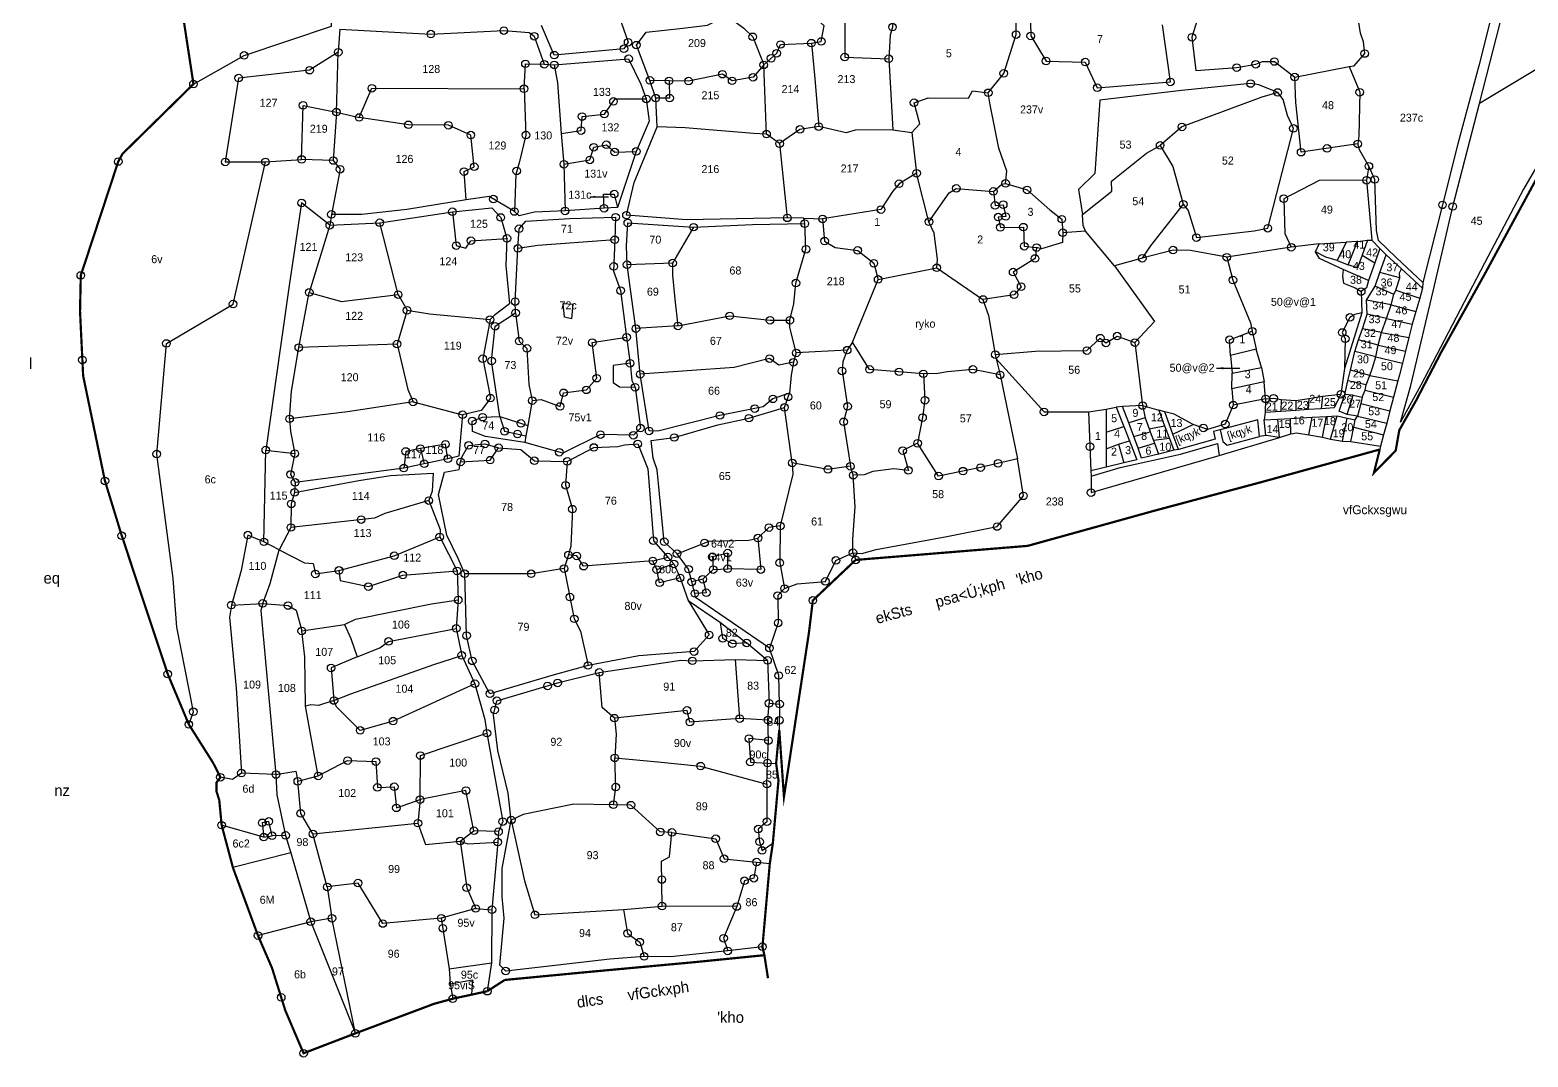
# Model space of a CAD drawing. Header units: feet. Extents: x 59 to 277694, y 0 to 2067228.
# Drawn here: x 59.4 to 396.4, y 7.6 to 238.6 of the extents above; entities that cross this region are included whole.
import ezdxf
from ezdxf.enums import TextEntityAlignment as Align

# ---------------------------------------------------------------- set-up
doc = ezdxf.new("R2010")
doc.units = ezdxf.units.FT
doc.header["$LTSCALE"] = 0.3
doc.header["$MEASUREMENT"] = 0
doc.linetypes.add('DASHDOT', pattern=[1, 0.5, -0.25, 0, -0.25])
doc.linetypes.add('DIVIDE', pattern=[1.25, 0.5, -0.25, 0, -0.25, 0, -0.25])
for name, color, linetype in [('OFF', 1, 'Continuous'), ('POLY_PARCEL', 6, 'Continuous'), ('POLY_ROAD', 30, 'Continuous'), ('POLY_WATER', 4, 'Continuous'), ('SYM_ARROW', 1, 'Continuous'), ('SYM_STONE', 1, 'Continuous'), ('TEXT_MAPIN', 7, 'Continuous'), ('TEXT_MAPOUT', 7, 'Continuous'), ('TEXT_PARCEL', 7, 'Continuous'), ('V_BOUND_LINE', 7, 'Continuous'), ('V_BOUND_STREAM_LINE', 7, 'DASHDOT'), ('V_DIVIDE_LINE', 7, 'DIVIDE')]:
    doc.layers.add(name, color=color, linetype=linetype)
doc.styles.get("Standard").update_dxf_attribs({"font": 'simplex.shx'})
doc.styles.add('TEXT_MAP', font='')
doc.styles.get('TEXT_MAP').set_extended_font_data('Kruti Dev 050')
doc.dimstyles.get("Standard").update_dxf_attribs({"dimtxt": 0.18, "dimasz": 0.18, "dimexe": 0.18, "dimexo": 0.0625, "dimgap": 0.09, "dimtad": 0, "dimtih": 1, "dimtoh": 1, "dimdec": 4, "dimzin": 0, "dimdsep": 46, "dimtxsty": 'Standard', "dimcen": 0.09, "dimadec": 0, "dimazin": 0, "dimtfac": 1, "dimtdec": 4, "dimtofl": 0, "dimtmove": 0, "dimatfit": 3, "dimfxl": 0, "dimtolj": 1, "dimtzin": 0, "dimarcsym": 0})

# ---------------------------------------------------------------- blocks, each defined once
blk = doc.blocks.new('STONE')
blk.add_circle((0, 0), 0.851)
blk = doc.blocks.new('TEXTARROW')
blk.add_leader([(0.04, -0.01), (8.68, -0.01)], dimstyle='Standard', override={"dimtxt": 2.5, "dimasz": 2.5, "dimexe": 1.25, "dimexo": 0.625, "dimgap": 0.625, "dimtad": 1, "dimtih": 0, "dimtoh": 0, "dimzin": 8, "dimcen": 2.5, "dimtofl": 1})

msp = doc.modelspace()

# ---------------------------------------------------------------- linework, layer by layer
at = {"layer": 'OFF'}
for points in [[(364.43, 188.07), (363.05, 189.47)], [(372.74, 181.85), (372.62, 180.52)], [(337.38, 147.4), (336, 147.22)], [(317.71, 144.28), (316.7, 144.12)]]:
    msp.add_lwpolyline(points, dxfattribs=at)
at = {"layer": 'POLY_PARCEL'}
for points in [[(334.63, 250.95), (324.29, 248.35), (320.76, 236.97), (321.63, 229.54), (330.85, 230.16), (335.12, 230.9), (336.67, 231.52), (339.33, 231.52), (343.9, 228.02)], [(235.15, 235.66), (237.37, 236.03), (238.06, 239.56), (235.76, 241.54), (235.39, 246.86)], [(242.57, 247.91), (242.65, 232.52), (252.54, 232.14)], [(254.02, 249.03), (253.4, 239.26), (252.91, 237.46), (252.54, 232.14)], [(356.1, 230.37), (357.29, 230.53), (359.64, 233.32), (359.39, 235.98), (358.65, 237.89), (356.85, 249.28)], [(274.94, 224.49), (278.42, 228.85), (281.21, 237.58), (281.27, 243.39)], [(284.36, 243.21), (284.49, 237.27), (287.95, 231.64), (296.75, 231.39), (299.47, 225.64), (315.91, 226.94), (314.11, 239.81)], [(215.44, 242.34), (219.92, 239), (221.96, 237.08), (224.44, 230.77)], [(129.09, 238.83), (128.71, 233.6)], [(416.27, 238.6), (412.81, 238.48), (385.45, 222.06)], [(128.71, 233.6), (122.26, 229.57), (106.29, 227.8), (103.3, 208.93), (112.34, 208.93)], [(128.31, 220.14), (128.71, 233.6)], [(224.44, 230.77), (227.35, 233.37), (228.21, 235.35), (235.15, 235.66)], [(235.15, 235.66), (235.95, 227.62), (236.79, 216.89)], [(170.5, 225.4), (170.83, 231), (175.05, 230.91)], [(177.32, 230.77), (178.07, 226.72), (178.84, 215.32)], [(224.44, 230.77), (222.02, 227.99), (217.32, 227.18), (215.15, 228.67), (207.54, 227.12), (203.14, 227.18)], [(225.06, 215.2), (224.44, 230.77)], [(252.54, 232.14), (253.45, 216.14)], [(343.9, 228.02), (356.1, 230.37)], [(356.1, 230.37), (358.51, 224.62), (358.33, 214.78), (358.08, 212.99)], [(203.14, 227.18), (198.82, 227.29)], [(203.14, 227.18), (203.26, 223.29), (200.13, 223.29)], [(340.06, 224.56), (335.81, 226.26), (333.95, 226.57), (318.44, 225), (300.05, 222.84), (298.93, 206.36), (295.21, 202.78), (296.13, 197.12)], [(358.08, 212.99), (345.33, 211.13), (344.15, 222.27), (343.9, 228.02)], [(133.42, 218.94), (136.27, 225.51), (170.5, 225.4)], [(170.5, 225.4), (170.94, 214.99), (169.4, 208.74), (168.63, 206.11), (168.34, 197.79)], [(178.84, 215.32), (183.33, 215.98), (183.55, 219.15), (188.6, 219.7), (191.01, 223.1), (198.02, 223.12)], [(257.72, 215.59), (259.57, 217.5), (258.25, 222.25), (261.43, 223.38), (270.49, 223.3), (271.4, 224.92), (274.94, 224.49)], [(278.85, 204.11), (279.11, 206.87), (277.35, 212.05), (275.4, 221.77), (274.94, 224.49)], [(340.06, 224.56), (336.47, 223.51), (318.52, 216.82), (313.61, 212.66)], [(318.81, 199.42), (319.92, 198.05), (321.78, 191.93), (334.74, 193.48), (337.84, 194.03), (343.6, 216.49), (342.23, 219.42), (341.3, 223.01), (340.06, 224.56)], [(120.48, 209.5), (120.8, 221.67), (128.31, 220.14)], [(128.31, 220.14), (127.58, 209.26)], [(128.31, 220.14), (133.42, 218.94)], [(157.48, 200.43), (157.01, 206.77), (159.31, 207.86), (158.54, 214.99), (153.5, 217.18), (144.5, 217.29), (133.42, 218.94)], [(225.06, 215.2), (222.16, 215.33), (206.74, 216.62), (200.42, 216.8)], [(236.79, 216.89), (232.58, 216.27), (228, 213.05)], [(253.45, 216.14), (245.03, 216.08), (242.98, 215.52), (236.79, 216.89)], [(253.45, 216.14), (257.72, 215.59)], [(178.84, 215.32), (179.49, 208.41)], [(179.49, 208.41), (185.31, 209.4), (186.19, 212.25), (189.04, 212.8), (190.9, 211.15), (195.76, 211.3)], [(228, 213.05), (225.06, 215.2)], [(228, 213.05), (229.74, 196.36)], [(257.72, 215.59), (258.83, 206.4)], [(296.13, 197.12), (302.71, 202.39), (302.65, 204.61), (310.57, 210.92), (313.61, 212.66)], [(313.61, 212.66), (316.45, 207.89), (318.81, 199.42)], [(360.57, 207.99), (358.45, 211.69), (358.08, 212.99)], [(112.34, 208.93), (120.48, 209.5)], [(127.58, 209.26), (120.48, 209.5)], [(127.58, 209.26), (129.11, 207.28), (127.16, 197.15)], [(95.1, 82.44), (96.11, 85.29), (92.4, 104.31), (91.58, 115.25), (87.87, 143.23), (90.05, 168.12), (105.05, 176.98), (112.34, 208.93)], [(179.49, 208.41), (179.75, 197.93)], [(258.83, 206.4), (254.87, 204.05), (253.51, 202.38), (250.81, 198.23), (237.66, 196.12)], [(261.61, 195.49), (258.83, 206.4)], [(261.61, 195.49), (266.12, 202.01), (267.74, 202.99), (276.1, 202.31)], [(276.1, 202.31), (277.99, 203.93), (278.85, 204.11)], [(276.1, 202.31), (276.47, 199.16), (278.3, 199.33), (278.89, 196.67), (277.17, 196.54), (277.66, 194.21), (282.84, 194.28), (283.05, 189.97), (285.81, 189.68)], [(278.85, 204.11), (283.69, 202.65), (288.76, 198.17), (291.49, 196.07), (291.69, 193.02)], [(360.05, 204.82), (349.35, 204.76), (341.43, 200.68), (341.68, 192.84), (343.1, 189.74)], [(126.81, 194.7), (120.46, 199.73), (117.66, 181.12), (114.43, 158.47), (112.41, 144.14)], [(188.51, 198.51), (188.38, 201.72), (190.79, 201.72), (191.5, 198.71)], [(318.81, 199.42), (311.38, 190.01), (309.58, 187.27)], [(154.39, 197.75), (155.26, 190.13), (157.45, 189.58), (158.55, 191.23), (166.66, 191.75)], [(233.48, 196.28), (237.66, 196.12)], [(237.66, 196.12), (238.12, 191.13), (240.48, 189.68), (245.57, 189.04), (249.2, 186.14), (250.17, 182.53)], [(263.51, 187.09), (262.8, 192.91), (261.61, 195.49)], [(296.83, 193.39), (296.31, 194.64), (296.13, 197.12)], [(126.81, 194.7), (122.18, 179.6)], [(142.19, 179.11), (138.04, 195.28)], [(208.64, 194.27), (203.93, 186.19)], [(230.31, 173.34), (231.21, 177.06), (231.67, 181.69), (233.94, 189.31), (233.65, 195.06)], [(291.69, 193.02), (291.63, 190.79), (286.93, 189.43), (285.81, 189.68)], [(296.83, 193.39), (291.69, 193.02)], [(303.33, 185.59), (296.83, 193.39)], [(190.91, 191.43), (173.58, 190.13), (169.14, 189.49)], [(285.81, 189.68), (285.48, 187.23), (280.54, 184.17), (282.34, 180.89), (280.76, 179.08), (273.74, 178.01)], [(328.61, 187.51), (320.42, 189), (316.52, 189.12), (309.58, 187.27)], [(343.1, 189.74), (328.61, 187.51)], [(349.38, 190.54), (343.1, 189.74)], [(348.57, 188.75), (349.38, 190.54)], [(353.46, 186.77), (350.86, 187.51), (348.57, 188.75)], [(354.82, 184.73), (349.44, 187.2), (348.57, 188.75)], [(349.38, 190.54), (355.44, 190.91)], [(355.44, 190.91), (353.46, 186.77)], [(357.98, 191.04), (355.44, 190.91)], [(355.88, 185.78), (357.98, 191.04)], [(357.98, 191.04), (360.27, 191.35)], [(360.27, 191.35), (359.03, 187.94)], [(360.27, 191.35), (361.21, 191.37)], [(203.93, 186.19), (193.68, 185.83)], [(203.93, 186.19), (203.87, 183.5), (204.42, 178.06), (205.14, 172.06)], [(263.37, 185.15), (263.51, 187.09)], [(309.58, 187.27), (303.33, 185.59)], [(303.33, 185.59), (312.37, 173.04), (307.94, 168.32)], [(328.61, 187.51), (329.98, 182.38), (333.94, 172.79), (334.32, 170.88)], [(353.46, 186.77), (355.88, 185.78)], [(359.03, 187.94), (358.04, 185.16), (355.88, 185.78)], [(359.03, 187.94), (361.89, 186.23)], [(354.82, 184.73), (354.64, 183.24), (354.89, 181.7), (357.49, 180.64), (358.84, 179.79)], [(360.46, 182.26), (354.82, 184.73)], [(367.52, 182.87), (363.05, 184.05)], [(366.65, 180.09), (367.52, 182.87)], [(367.52, 182.87), (367.45, 183.98), (367.91, 184.87)], [(119.84, 167.18), (122.18, 179.6)], [(122.18, 179.6), (129.44, 177.58), (142.19, 179.11)], [(142.19, 179.11), (144.2, 175.57)], [(366.15, 179.16), (362.01, 181.02)], [(365.59, 176.84), (366.15, 179.16)], [(366.15, 179.16), (366.65, 180.09)], [(366.65, 180.09), (372, 178.34)], [(144.2, 175.57), (141.95, 167.99)], [(144.2, 175.57), (149.22, 174.78), (162.87, 173.49)], [(179.28, 177.08), (181.48, 176.97), (181.15, 173.68), (179.61, 174.01), (179.28, 177.08)], [(365.59, 176.84), (360.05, 177.85)], [(364.54, 173.74), (365.59, 176.84)], [(365.59, 176.84), (371.14, 175.3)], [(168.6, 174.97), (169.41, 168.64), (171.16, 167), (171.6, 158.88), (172.37, 155.27)], [(205.14, 172.06), (195.68, 171.45)], [(205.14, 172.06), (216.77, 174.33), (225.86, 173.34), (230.31, 173.34)], [(231.76, 165.98), (230.31, 171.79), (230.31, 173.34)], [(358.95, 175.03), (357.41, 174.61), (356.3, 173.99), (354.57, 170.59), (355.25, 169.16), (355.09, 162.46)], [(364.54, 173.74), (360.22, 174.74)], [(363.42, 170.59), (364.54, 173.74)], [(364.54, 173.74), (370.32, 172.43)], [(172.37, 155.27), (174.35, 155.49), (178.62, 153.95), (179.39, 157.02), (184.55, 157.68), (186.85, 160.31), (185.86, 168.31), (193.57, 169.5)], [(276.52, 165.62), (285.59, 166.42), (297.13, 166.51), (300.13, 169.32), (301.4, 168.23), (303.94, 169.78), (307.94, 168.32)], [(329.42, 165.43), (329.24, 168.96), (334.32, 170.88)], [(334.32, 170.88), (335.24, 166.8)], [(362.68, 167.74), (358.27, 168.92)], [(363.42, 170.59), (359.1, 171.41)], [(362.68, 167.74), (363.42, 170.59)], [(363.42, 170.59), (369.57, 169.46)], [(117.75, 151.17), (118.23, 157.38), (119.84, 167.18)], [(141.95, 167.99), (119.84, 167.18)], [(141.95, 167.99), (144.37, 157.78), (145.53, 154.96)], [(231.76, 165.98), (231.12, 163.89)], [(243.21, 166.62), (231.76, 165.98)], [(243.21, 166.62), (242.22, 164.02), (242.04, 161.94), (243.31, 153.95), (242.4, 150.5), (243.94, 140.51)], [(244.43, 168.43), (243.21, 166.62)], [(307.94, 168.32), (309.67, 154.16)], [(335.24, 166.8), (329.42, 165.43)], [(329.42, 165.43), (329.8, 161.47)], [(336.42, 162.71), (335.24, 166.8)], [(362.12, 165.14), (357.39, 166.32)], [(361.38, 162.61), (362.12, 165.14)], [(362.12, 165.14), (362.68, 167.74)], [(362.12, 165.14), (368.1, 163.67)], [(362.68, 167.74), (368.78, 166.37)], [(194.37, 163.66), (190.58, 163.16), (190.58, 159.32), (192.01, 158.34), (195.5, 158.27)], [(231.12, 163.89), (227.85, 163.26), (225.76, 164.71), (217.77, 162.71), (196.64, 161.19)], [(231.12, 163.89), (230.58, 160.99), (230.23, 156.97)], [(276.75, 164.64), (287.5, 152.71), (297.49, 152.71)], [(329.8, 161.47), (336.42, 162.71)], [(336.42, 162.71), (336.98, 159.5)], [(360.76, 160.94), (356.41, 162.1)], [(360.76, 160.94), (361.38, 162.61)], [(260.35, 161.29), (260.7, 155.34), (260.16, 151.44), (259.05, 145.66)], [(277.62, 161.03), (281.49, 142.21)], [(329.73, 157.89), (329.8, 161.47)], [(336.98, 159.5), (329.73, 157.89)], [(337.35, 155.66), (336.98, 159.5)], [(359.95, 158.83), (355.85, 159.68)], [(359.77, 157.6), (359.95, 158.83)], [(359.95, 158.83), (360.76, 160.94)], [(360.76, 160.94), (367.09, 159.69)], [(172.37, 155.27), (171.35, 149.64)], [(329.73, 157.89), (330.06, 154.25)], [(337.35, 155.66), (330.06, 154.25)], [(337.35, 155.66), (337.21, 152.58)], [(337.35, 155.66), (339.14, 155.78), (340.82, 155.54)], [(340.82, 155.54), (340.75, 152.82)], [(340.82, 155.54), (344.16, 155.29)], [(344.16, 155.29), (344.11, 153.05)], [(344.16, 155.29), (347.07, 155.72)], [(347.07, 155.72), (346.9, 153.25)], [(347.07, 155.72), (350.1, 156.28)], [(350.1, 156.28), (349.86, 153.45)], [(350.1, 156.28), (354.28, 156.7)], [(357.04, 156.48), (355.13, 156.61)], [(355.71, 152.18), (357.04, 156.48)], [(357.04, 156.48), (359.09, 156.05)], [(359.09, 156.05), (358.73, 154.64)], [(359.09, 156.05), (359.77, 157.6)], [(359.77, 157.6), (366.13, 156.05)], [(145.53, 154.96), (130.82, 152.78), (117.75, 151.17)], [(145.53, 154.96), (156.69, 152.08)], [(165.07, 151.68), (166.12, 148.36), (170.94, 147.37)], [(165.07, 151.68), (171.35, 149.64)], [(230.86, 141.24), (229.1, 153.75)], [(297.49, 152.71), (301.49, 153.34)], [(297.49, 152.71), (298.04, 139.45)], [(301.49, 153.34), (301.48, 148.17)], [(301.49, 153.34), (303.72, 153.83)], [(309.67, 154.16), (305.17, 153.95)], [(309.67, 154.16), (313.28, 153.1)], [(309.67, 154.16), (310.26, 151.43)], [(321.07, 149.89), (316.8, 152.25), (314.69, 152.74)], [(330.06, 154.25), (328.27, 149.99), (324.29, 148.78)], [(350.1, 147.06), (351.01, 151.7)], [(351.96, 146.63), (353.4, 151.83)], [(358.73, 154.64), (358.02, 151.78)], [(358.02, 151.78), (364.59, 150.23)], [(358.73, 154.64), (365.32, 152.99)], [(117.75, 151.17), (117.99, 148.35), (118.94, 143.34)], [(171.35, 149.64), (170.94, 147.37)], [(301.48, 148.17), (305.44, 149.44)], [(310.26, 151.43), (306.53, 150.27)], [(310.26, 151.43), (311.17, 148.89)], [(311.17, 148.89), (314.6, 149.63)], [(311.17, 148.89), (311.39, 148.27)], [(316.48, 147.73), (321.07, 149.89)], [(324.29, 148.78), (321.07, 149.89)], [(340.49, 146.99), (340.06, 151.08)], [(343.04, 147.8), (342.9, 151.24)], [(347.07, 147.55), (347.8, 151.52)], [(354.62, 146.13), (355.71, 151.31)], [(356.48, 146.07), (357.16, 149.3)], [(357.16, 149.3), (357.5, 150.91)], [(357.16, 149.3), (363.88, 147.57)], [(153.38, 142.19), (152.84, 145.45), (147.19, 144.48)], [(170.94, 147.37), (170.66, 145.82)], [(259.05, 145.66), (255.69, 144.02), (256.97, 139.57), (253.69, 139.94), (248.97, 139.3), (247.06, 138.57), (244.58, 138.49)], [(281.49, 142.21), (273.23, 140.21), (263.78, 138.3), (259.05, 145.66)], [(301.48, 148.17), (301.47, 144.45)], [(301.47, 144.45), (304.21, 145.45)], [(304.21, 145.45), (306.71, 146.19)], [(304.21, 145.45), (305.44, 141.27)], [(307.66, 147.2), (311.39, 148.27)], [(308.63, 144.56), (312.33, 145.68)], [(311.39, 148.27), (312.12, 146.27)], [(315.71, 146.73), (312.12, 146.27)], [(312.12, 146.27), (312.33, 145.68)], [(312.33, 145.68), (313.21, 143.26)], [(340.49, 146.99), (343.04, 147.8)], [(343.04, 147.8), (344.28, 147.99), (347.07, 147.55)], [(347.07, 147.55), (350.1, 147.06)], [(350.1, 147.06), (351.96, 146.63)], [(351.96, 146.63), (354.62, 146.13)], [(354.62, 146.13), (356.48, 146.07)], [(356.48, 146.07), (363.22, 145.05)], [(112, 123.51), (112.41, 144.14)], [(112.41, 144.14), (118.94, 143.34)], [(118.94, 143.34), (117.97, 138.66), (118.99, 136.88)], [(147.19, 144.48), (143.88, 143.83), (143.46, 140.1)], [(147.19, 144.48), (148.05, 141.07)], [(156.24, 141.47), (162.89, 141.88), (164.77, 144.66)], [(180.22, 141.6), (179.84, 136.23), (181.38, 130.86), (181.05, 122.52), (180.5, 120.55)], [(244.49, 121.06), (246.52, 120.87), (249.7, 121.78), (265.59, 124.68), (276.95, 126.95), (282.85, 133.85), (281.49, 142.21)], [(298.08, 138.28), (298.08, 134.58), (326.9, 142.91)], [(301.47, 144.45), (301.46, 140.29)], [(230.86, 141.24), (230.95, 138.69), (228.14, 127.07)], [(243.94, 140.51), (238.86, 139.78), (230.86, 141.24)], [(244.58, 138.49), (243.94, 140.51)], [(244.49, 121.06), (244.49, 124.14), (245.03, 131.41), (244.58, 138.49)], [(118.9, 134.62), (118.13, 132.05), (118.05, 126.73)], [(149.09, 132.79), (139.2, 129.89), (136.87, 128.84), (118.05, 126.73)], [(112, 123.51), (108.37, 125.04), (106.84, 117.09), (104.66, 109.27)], [(118.05, 126.73), (115.39, 121.73)], [(228.14, 127.07), (225.59, 126.71), (223.14, 124.35)], [(228.14, 127.07), (228.04, 118.79), (229.13, 112.98)], [(111.73, 109.67), (113.37, 114.11), (115.39, 121.73)], [(115.39, 121.73), (112, 123.51)], [(115.39, 121.73), (121.14, 118.77), (123.08, 118.61), (123.56, 116.28), (128.88, 117.08)], [(128.88, 117.08), (141.31, 120.39), (151.53, 124.62)], [(204.93, 120.84), (212.15, 123.69), (221.05, 123.87), (223.14, 124.35)], [(223.14, 124.35), (223.78, 117.27), (216.33, 117.45)], [(180.5, 120.55), (179.51, 117.48)], [(199.48, 119.23), (183.9, 118.03), (182.36, 120.33), (180.5, 120.55)], [(199.48, 119.23), (202.87, 120.08)], [(200.35, 117.26), (199.48, 119.23)], [(200.35, 117.26), (204.23, 118.53)], [(216.33, 117.45), (216.33, 120.99), (212.88, 120.17), (213.06, 117.27)], [(229.13, 112.98), (231.95, 114.07), (238.31, 114.61), (240.67, 119.33), (244.49, 121.06)], [(244.49, 121.06), (245.12, 119.44)], [(128.88, 117.08), (129.13, 114.82), (135.5, 113.45), (143.24, 116.03), (155.44, 116.97)], [(179.51, 117.48), (172.11, 116.33), (157.18, 116.34)], [(179.51, 117.48), (181.81, 106.19), (183.24, 103.45), (184.92, 95.7)], [(205.63, 115.4), (201.01, 114.3), (200.35, 117.26)], [(210.7, 115.09), (208.24, 114.49)], [(210.7, 115.09), (211.51, 112.07), (208.93, 111.89)], [(213.06, 117.27), (210.7, 115.09)], [(213.06, 117.27), (216.33, 117.45)], [(229.13, 112.98), (227.59, 111.43), (227.68, 105.26), (225.72, 99.63)], [(104.66, 109.27), (104.26, 106.53), (105.71, 90.61), (106.92, 71.5)], [(104.66, 109.27), (111.73, 109.67)], [(111.73, 109.67), (111.3, 108.1), (114.69, 71.18)], [(111.73, 109.67), (117.43, 109.18), (119.28, 108.13), (120.49, 103.46)], [(130.09, 104.91), (132.59, 106.12), (149.69, 109.58), (155.7, 110.45)], [(120.49, 103.46), (130.09, 104.91)], [(130.09, 104.91), (131.55, 101.76), (133, 97.64)], [(220.59, 100.76), (217.37, 100.58), (215.2, 101.8), (214.68, 105.37)], [(121.38, 86.53), (121.22, 97.65), (120.49, 103.46)], [(133, 97.64), (138.08, 99.67), (140.02, 101.12), (155.27, 104.04)], [(127.75, 87.82), (131.55, 89.35), (150.18, 95.96), (156.49, 97.96)], [(133, 97.64), (127.11, 95.15), (127.75, 87.82)], [(219.03, 83.75), (218.07, 97.02)], [(159.45, 91.61), (141.06, 83.19), (133.64, 81.1), (128.32, 86.42), (127.75, 87.82)], [(190.83, 83.86), (188.09, 86.27), (187.42, 94.14)], [(127.75, 87.82), (124.29, 86.69), (122.51, 86.85), (121.38, 86.53)], [(124.21, 70.86), (121.38, 86.53)], [(219.03, 83.75), (207.84, 82.98), (207.18, 85.61), (190.83, 83.86)], [(225.39, 83.42), (225.64, 87.19)], [(227.99, 87.02), (227.93, 81.21)], [(190.83, 83.86), (191.27, 80.24), (190.93, 74.93)], [(225.39, 83.42), (219.03, 83.75)], [(225.5, 78.81), (225.39, 83.42)], [(147.11, 65.54), (147.19, 75.45), (162.15, 80.48)], [(225.5, 78.81), (221.11, 79.25), (221.44, 73.99), (225.28, 73.77)], [(225.28, 73.77), (225.5, 78.81)], [(124.21, 70.86), (130.82, 74.32), (137.19, 74.08), (137.52, 68.28), (141.31, 68.44), (141.79, 63.68), (147.11, 65.54)], [(190.6, 64.4), (191.15, 68.35), (190.93, 74.93)], [(190.93, 74.93), (200.59, 74.05), (210.24, 73.07), (225.16, 69.01)], [(106.92, 71.5), (104.9, 70.05), (102.21, 70.56)], [(114.69, 71.18), (106.92, 71.5)], [(114.69, 71.18), (119.2, 71.9), (119.61, 69.65)], [(114.69, 71.18), (114.86, 66.61), (116.88, 57.5)], [(119.61, 69.65), (124.21, 70.86)], [(225.16, 69.01), (225.28, 73.77)], [(225.28, 73.77), (227.22, 73.68)], [(123.01, 57.82), (120.26, 62.42), (119.61, 69.65)], [(159.22, 58.55), (157.45, 67.58), (147.11, 65.54)], [(225.16, 69.01), (225.16, 60.57)], [(147.11, 65.54), (146.64, 60.24)], [(190.6, 64.4), (181.72, 64.51), (170.31, 62.21), (167.64, 60.93)], [(203.77, 58.16), (201.14, 58.27), (194.55, 64.3), (190.6, 64.4)], [(167.64, 60.93), (170.64, 47.3), (172.94, 39.63), (192.91, 40.83)], [(111.96, 57.1), (102.48, 59.79)], [(113.81, 57.42), (113.09, 60.64), (111.63, 60.32), (111.96, 57.1)], [(111.96, 57.1), (113.81, 57.42)], [(116.88, 57.5), (113.81, 57.42)], [(116.88, 57.5), (118.01, 53.55)], [(123.01, 57.82), (146.64, 60.24)], [(126.23, 45.89), (123.01, 57.82)], [(146.64, 60.24), (148.34, 55.48), (156.16, 56.21)], [(156.16, 56.21), (159.22, 58.55)], [(164.77, 58.34), (159.22, 58.55)], [(201.57, 41.6), (201.46, 51.69), (203.22, 52.67), (203.77, 58.16)], [(203.77, 58.16), (213.64, 56.73), (215.51, 52.24), (222.82, 51.5)], [(225.16, 60.57), (223.19, 58.92), (223.51, 56.07), (224.06, 54.1), (226.48, 55.74)], [(156.16, 56.21), (157.85, 55.57), (164.59, 55.99)], [(156.16, 56.21), (157.61, 45.73), (159.63, 41.05)], [(118.01, 53.55), (105.02, 50.24)], [(118.01, 53.55), (122.52, 38.07)], [(222.82, 51.5), (222.2, 47.85), (220.11, 47.3), (218.36, 41.49)], [(222.82, 51.5), (225.8, 51.2)], [(151.88, 38.88), (138.74, 37.67), (133.17, 46.78), (126.23, 45.89)], [(126.23, 45.89), (127.28, 38.85)], [(159.63, 41.05), (151.88, 38.88)], [(159.63, 41.05), (163.29, 40.77)], [(192.91, 40.83), (201.57, 41.6)], [(192.91, 40.83), (193.79, 35.46), (196.53, 33.49), (197.53, 30.29)], [(218.36, 41.49), (201.57, 41.6)], [(218.36, 41.49), (215.4, 34.36), (216.32, 31.51)], [(122.52, 38.07), (110.66, 34.95)], [(127.28, 38.85), (122.52, 38.07)], [(122.52, 38.07), (132.57, 12.97)], [(132.57, 12.97), (127.28, 38.85)], [(151.88, 38.88), (153.65, 27.48)], [(153.65, 27.48), (163.2, 28.81)], [(153.65, 27.48), (153.89, 24.09)], [(153.89, 24.09), (158.9, 24.98), (158.72, 21.68)], [(153.89, 24.09), (154.48, 20.76)]]:
    msp.add_lwpolyline(points, dxfattribs=at)
at = {"layer": 'POLY_ROAD'}
for points in [[(385.45, 222.06), (390.82, 243.18), (393.59, 257.57), (393.99, 275.14)], [(180.36, 272.95), (180.88, 267.15), (182.01, 263.15), (183.15, 257.41), (189.32, 249.24), (193.93, 235.85), (192.98, 234.39)], [(388.96, 245.16), (385.32, 230.55), (380.59, 213.01), (377.13, 199.29), (372.74, 181.85)], [(192.98, 234.39), (177.32, 232.96), (174.42, 239.61)], [(198.82, 227.29), (195.78, 235.21), (197.95, 238.16), (206.22, 239.03), (211.79, 239.73), (214.83, 241.29), (215.44, 242.34)], [(129.09, 238.83), (149.54, 237.7), (165.96, 238.48), (171.66, 238.05), (172.79, 237.2), (175.05, 230.91)], [(413.63, 233.68), (405.19, 219.72), (395.37, 202.85), (386.55, 186.14), (379.32, 172.26), (372.23, 158.72), (367.72, 150.45), (370.02, 158.63), (375.34, 181.14), (379.44, 198.92), (385.45, 222.06)], [(175.05, 230.91), (177.32, 230.77)], [(177.32, 230.77), (194.02, 232.16)], [(194.02, 232.16), (196.81, 226.42), (198.02, 223.12)], [(200.13, 223.29), (198.82, 227.29)], [(198.02, 223.12), (198.63, 218.08), (195.76, 211.3)], [(200.42, 216.8), (200.13, 223.29)], [(229.74, 196.36), (207.03, 195.93), (193.55, 196.97), (195.29, 204.28), (200.42, 216.8)], [(195.76, 211.3), (191.5, 198.71)], [(360.57, 207.99), (360.05, 204.82)], [(372.74, 181.85), (366.74, 187.44), (362.71, 191.24), (362.3, 193.54), (361.9, 204.99), (360.57, 207.99)], [(360.05, 204.82), (361.21, 191.37)], [(157.48, 200.43), (144.13, 198.28), (134.03, 197.15), (127.16, 197.15)], [(168.34, 197.79), (162.7, 201.14), (157.48, 200.43)], [(127.16, 197.15), (126.81, 194.7)], [(138.04, 195.28), (154.39, 197.75)], [(154.39, 197.75), (163.26, 198.62), (165.27, 196.45), (166.66, 191.75)], [(179.75, 197.93), (172.88, 197.67), (169.4, 196.8), (168.34, 197.79)], [(169.14, 189.49), (169.38, 193.91), (170.91, 195.64), (180.7, 196.24), (191.1, 196.52)], [(188.51, 198.51), (179.75, 197.93)], [(191.5, 198.71), (188.51, 198.51)], [(191.1, 196.52), (190.91, 191.43)], [(233.48, 196.28), (229.74, 196.36)], [(233.65, 195.06), (233.48, 196.28)], [(126.81, 194.7), (138.04, 195.28)], [(193.68, 185.83), (193.59, 190.09), (193.85, 195.22), (208.64, 194.27)], [(208.64, 194.27), (221.91, 194.89), (233.65, 195.06)], [(166.66, 191.75), (166.43, 185.64), (167.22, 177.03), (163.82, 174.44), (162.87, 173.49)], [(168.6, 174.97), (168.51, 177.54), (169.14, 189.49)], [(190.91, 191.43), (190.64, 184.4), (192.24, 180.01), (193.57, 169.5)], [(361.21, 191.37), (363.05, 189.47), (361.89, 186.23)], [(195.68, 171.45), (193.68, 185.83)], [(361.89, 186.23), (360.46, 182.26)], [(363.05, 184.05), (364.43, 188.07), (367.91, 184.87)], [(360.46, 182.26), (360, 180.65), (358.84, 179.79)], [(362.01, 181.02), (363.05, 184.05)], [(367.91, 184.87), (372.62, 180.52)], [(358.84, 179.79), (358.95, 175.03)], [(360.05, 177.85), (362.01, 181.02)], [(372.62, 180.52), (372, 178.34)], [(360.22, 174.74), (360.05, 177.85)], [(371.14, 175.3), (370.32, 172.43)], [(372, 178.34), (371.14, 175.3)], [(162.87, 173.49), (161.21, 164.69), (162.95, 155.82), (160.87, 153.04), (156.69, 152.08)], [(165.07, 151.68), (163.2, 164.19), (164, 171.98), (168.6, 174.97)], [(358.95, 175.03), (355.09, 162.46)], [(359.1, 171.41), (360.22, 174.74)], [(370.32, 172.43), (369.57, 169.46)], [(193.57, 169.5), (194.37, 163.66)], [(196.64, 161.19), (195.68, 171.45)], [(357.39, 166.32), (358.27, 168.92)], [(358.27, 168.92), (359.1, 171.41)], [(369.57, 169.46), (368.78, 166.37)], [(356.41, 162.1), (357.39, 166.32)], [(368.78, 166.37), (368.1, 163.67)], [(194.37, 163.66), (194.77, 159.8), (195.5, 158.27)], [(355.09, 162.46), (354.28, 156.7)], [(355.85, 159.68), (356.41, 162.1)], [(368.1, 163.67), (367.44, 161.08)], [(230.23, 156.97), (226.49, 155.66), (224.32, 153.84), (214.57, 151.92), (200.57, 148.36), (198.65, 148.45), (196.64, 161.19)], [(355.13, 156.61), (355.85, 159.68)], [(367.09, 159.69), (366.13, 156.05)], [(367.44, 161.08), (367.09, 159.69)], [(195.5, 158.27), (196.7, 149.08), (195.1, 147.48), (187.71, 147.62), (179.25, 143.42), (170.66, 145.82)], [(229.1, 153.75), (230.23, 156.97)], [(354.28, 156.7), (352.78, 153.65), (349.86, 153.45)], [(355.71, 152.18), (353.92, 152.93), (355.13, 156.61)], [(366.13, 156.05), (365.32, 152.99)], [(156.69, 152.08), (155.81, 142.8), (153.38, 142.19)], [(170.66, 145.82), (161.87, 147.22), (158.94, 148.35), (158.87, 150.68), (161.2, 151.54), (165.07, 151.68)], [(204.93, 120.84), (202.06, 123.54), (200.48, 139.67), (199.52, 142.36), (199.09, 146.27), (204.31, 146.97), (214.14, 149.84), (221.1, 151.32), (229.1, 153.75)], [(305.17, 153.95), (303.72, 153.83)], [(303.72, 153.83), (305.44, 149.44)], [(306.53, 150.27), (305.17, 153.95)], [(314.69, 152.74), (313.28, 153.1)], [(313.28, 153.1), (314.6, 149.63)], [(316.48, 147.73), (314.69, 152.74)], [(337.21, 152.58), (337.03, 150.91)], [(340.75, 152.82), (337.21, 152.58)], [(344.11, 153.05), (340.75, 152.82)], [(346.9, 153.25), (344.11, 153.05)], [(349.86, 153.45), (346.9, 153.25)], [(347.8, 151.52), (351.01, 151.7)], [(351.01, 151.7), (353.4, 151.83)], [(353.4, 151.83), (355.71, 151.31)], [(358.02, 151.78), (355.71, 152.18)], [(357.5, 150.91), (358.02, 151.78)], [(365.32, 152.99), (364.59, 150.23)], [(305.44, 149.44), (306.71, 146.19)], [(307.66, 147.2), (306.53, 150.27)], [(314.6, 149.63), (315.71, 146.73)], [(325.61, 148.35), (326.02, 146.58), (317.71, 144.28), (316.48, 147.73)], [(327.12, 148.72), (325.61, 148.35)], [(327.12, 148.72), (327.69, 146.07), (328.67, 145.26), (336, 147.22), (335.59, 150.97), (327.12, 148.72)], [(337.03, 150.91), (340.06, 151.08)], [(340.49, 146.99), (337.38, 147.4), (337.03, 150.91)], [(340.06, 151.08), (342.9, 151.24)], [(342.9, 151.24), (347.8, 151.52)], [(355.71, 151.31), (357.5, 150.91)], [(364.59, 150.23), (363.88, 147.57)], [(156.24, 141.47), (156.58, 142.73), (158.05, 145.2), (161.71, 145.53), (164.77, 144.66)], [(180.22, 141.6), (186.21, 144.73), (191.64, 144.93), (193.1, 145.33), (196.09, 145.53)], [(196.09, 145.53), (198.36, 139.94), (199.62, 123.76), (202.87, 120.08)], [(298.04, 139.45), (298.08, 138.28), (304.61, 140.25), (318.2, 143.23), (326.54, 145.61), (326.9, 142.91), (340.49, 146.99)], [(306.71, 146.19), (308.36, 141.98), (305.44, 141.27)], [(308.63, 144.56), (307.66, 147.2)], [(315.71, 146.73), (316.7, 144.12), (313.21, 143.26)], [(363.22, 145.05), (363.01, 144.27)], [(363.88, 147.57), (363.22, 145.05)], [(153.38, 142.19), (148.05, 141.07)], [(164.77, 144.66), (169.77, 144.27), (172.83, 141.74), (180.22, 141.6)], [(313.21, 143.26), (309.45, 142.35), (308.63, 144.56)], [(118.9, 134.62), (133.34, 137.32), (140.48, 138.45), (150.08, 138.96), (149.87, 134.88), (149.09, 132.79)], [(143.46, 140.1), (118.99, 136.88)], [(148.05, 141.07), (143.46, 140.1)], [(157.18, 116.34), (155.72, 119.74), (153.12, 124.99), (151.25, 134.18), (152.64, 139.21), (155.93, 139.81), (156.24, 141.47)], [(301.46, 140.29), (298.04, 139.45)], [(305.44, 141.27), (301.46, 140.29)], [(118.99, 136.88), (118.9, 134.62)], [(149.09, 132.79), (151.61, 126.27), (151.53, 124.62)], [(151.53, 124.62), (155.44, 116.97)], [(202.87, 120.08), (204.23, 118.53)], [(204.23, 118.53), (205.63, 115.4)], [(208.24, 114.49), (207.54, 117.36), (204.93, 120.84)], [(155.44, 116.97), (155.7, 110.45)], [(184.92, 95.7), (177.29, 93.61), (162.84, 89.35), (158.85, 96.74), (157.58, 102.43), (157.18, 116.34)], [(205.63, 115.4), (207.42, 110.28)], [(208.93, 111.89), (208.24, 114.49)], [(225.72, 99.63), (209.11, 111.02), (208.93, 111.89)], [(155.7, 110.45), (155.27, 104.04)], [(207.42, 110.28), (212.15, 102.56), (208.76, 98.83), (196.3, 97.9), (184.92, 95.7)], [(207.42, 110.28), (214.68, 105.37)], [(214.68, 105.37), (220.59, 100.76)], [(155.27, 104.04), (156.49, 97.96)], [(156.49, 97.96), (159.45, 91.61)], [(225.29, 96.84), (220.59, 100.76)], [(227.99, 87.02), (227.81, 93.45), (225.72, 99.63)], [(187.42, 94.14), (205.78, 96.93), (208.39, 96.75), (218.07, 97.02)], [(218.07, 97.02), (225.29, 96.84)], [(225.29, 96.84), (225.64, 87.19)], [(159.45, 91.61), (161.71, 83.52), (162.15, 80.48)], [(167.64, 60.93), (166.95, 67.02), (164.58, 76.55), (163.63, 84.64), (164.41, 87.77), (178.07, 91.77), (187.42, 94.14)], [(225.64, 87.19), (227.99, 87.02)], [(162.15, 80.48), (165.72, 60.6)], [(197.53, 30.29), (189.78, 29.69), (166.38, 26.99), (165.08, 28.29), (166.03, 38.9), (165.56, 43.71), (165.56, 50.06), (167.64, 60.93)], [(164.77, 58.34), (164.59, 55.99)], [(165.72, 60.6), (164.77, 58.34)], [(164.59, 55.99), (163.29, 40.77)], [(163.29, 40.77), (163.2, 28.81)], [(216.32, 31.51), (203.44, 30.21), (197.53, 30.29)], [(224.14, 32.46), (216.32, 31.51)], [(163.2, 28.81), (162.25, 22.45)]]:
    msp.add_lwpolyline(points, dxfattribs=at)
at = {"layer": 'POLY_WATER'}
for points in [[(96.14, 226.46), (107.54, 232.91), (127.16, 239.48), (126.68, 253.98), (124.97, 284.43), (122.9, 325.34), (124.24, 340.93)], [(244.43, 168.43), (250.17, 182.53)], [(250.17, 182.53), (263.37, 185.15)], [(263.37, 185.15), (273.74, 178.01)], [(273.74, 178.01), (274.96, 174.42), (276.52, 165.62)], [(260.35, 161.29), (248.26, 162.29), (244.43, 168.43)], [(276.52, 165.62), (276.75, 164.64)], [(277.62, 161.03), (271.48, 162.29), (265.79, 161.74), (263.57, 161.34), (260.35, 161.29)], [(276.75, 164.64), (277.62, 161.03)]]:
    msp.add_lwpolyline(points, dxfattribs=at)
at = {"layer": 'V_BOUND_LINE', "const_width": 0.5}
for points in [[(413.63, 233.68), (402.23, 212.45), (386.63, 183.72), (376.88, 166.22), (371.09, 155.1), (367.41, 148.62), (366.6, 144.01), (361.7, 139.02), (363.01, 144.27)], [(95.1, 82.44), (90.35, 93.78), (80.01, 124.88), (76.23, 137.2), (71.32, 160.85), (70.62, 175.35), (70.79, 183.41), (79.22, 209.03), (80.19, 210.78), (96.14, 226.46)], [(363.01, 144.27), (336.28, 136.91), (312.7, 130.61), (283.81, 122.6), (245.12, 119.44)], [(245.12, 119.44), (235.48, 110.34), (234.59, 103.02), (228.98, 66.15), (227.93, 81.21)], [(102.21, 70.56), (100.53, 73.85), (95.1, 82.44)], [(227.93, 81.21), (227.22, 73.68)], [(102.48, 59.79), (101.95, 65.39), (101.34, 67.32), (101.34, 69.42), (102.21, 70.56)], [(227.22, 73.68), (227.75, 69.83), (226.48, 55.74)], [(105.02, 50.24), (102.48, 59.79)], [(226.48, 55.74), (225.8, 51.2)], [(225.8, 51.2), (224.14, 32.46)], [(110.66, 34.95), (105.02, 50.24)], [(132.57, 12.97), (120.91, 8.5), (116.79, 18.14), (113.81, 27.68), (110.66, 34.95)], [(166.16, 24.98), (184.34, 26.72), (208.92, 28.99), (224.58, 30.55), (224.14, 32.46)], [(162.25, 22.45), (166.16, 24.98)], [(154.48, 20.76), (150.27, 19.62), (132.57, 12.97)], [(158.72, 21.68), (154.48, 20.76)], [(162.25, 22.45), (158.72, 21.68)]]:
    msp.add_lwpolyline(points, dxfattribs=at)
at = {"layer": 'V_BOUND_STREAM_LINE', "ltscale": 10, "const_width": 0.5, "flags": 128}
msp.add_lwpolyline([(96.14, 226.46), (86.43, 289.84)], dxfattribs=at)
at = {"layer": 'V_DIVIDE_LINE', "ltscale": 10, "const_width": 0.5, "flags": 128}
msp.add_lwpolyline([(224.58, 30.55), (225.39, 25.37)], dxfattribs=at)

# ---------------------------------------------------------------- block references
at = {"layer": 'SYM_ARROW'}
for p, xscale, yscale, zscale in [((185.26, 201.12), 0.4928004864234475, 0.4928004864234475, 0.4928004864234475), ((326.27, 162.56), 0.60557691646477, 0.60557691646477, 0.60557691646477)]:
    msp.add_blockref('TEXTARROW', p, dxfattribs=dict(at, xscale=xscale, yscale=yscale, zscale=zscale))
at = {"layer": 'SYM_STONE'}
for p in [(165.96, 238.48), (253.4, 239.26), (149.54, 237.7), (172.79, 237.2), (193.93, 235.85), (195.78, 235.21), (221.96, 237.08), (228.21, 235.35), (235.15, 235.66), (237.37, 236.03), (281.21, 237.58), (284.49, 237.27), (320.76, 236.97), (107.54, 232.91), (128.71, 233.6), (177.32, 232.96), (192.98, 234.39), (194.02, 232.16), (226.08, 232.24), (227.35, 233.37), (242.65, 232.52), (252.54, 232.14), (359.64, 233.32), (122.26, 229.57), (170.83, 231), (175.05, 230.91), (177.32, 230.77), (215.15, 228.67), (224.44, 230.77), (278.42, 228.85), (287.95, 231.64), (296.75, 231.39), (330.85, 230.16), (335.12, 230.9), (339.33, 231.52), (96.14, 226.46), (106.29, 227.8), (136.27, 225.51), (170.5, 225.4), (198.82, 227.29), (203.14, 227.18), (207.54, 227.12), (217.32, 227.18), (222.02, 227.99), (299.47, 225.64), (315.91, 226.94), (333.95, 226.57), (343.9, 228.02), (120.8, 221.67), (190.63, 222.56), (198.02, 223.12), (200.13, 223.29), (203.26, 223.29), (258.25, 222.25), (274.94, 224.49), (340.06, 224.56), (358.51, 224.62), (128.31, 220.14), (133.42, 218.94), (183.55, 219.15), (188.6, 219.7), (144.5, 217.29), (153.5, 217.18), (158.54, 214.99), (170.94, 214.99), (183.33, 215.98), (225.06, 215.2), (232.58, 216.27), (236.79, 216.89), (318.52, 216.82), (343.6, 216.49), (186.19, 212.25), (189.04, 212.8), (228, 213.05), (313.61, 212.66), (351.16, 211.98), (358.08, 212.99), (79.22, 209.03), (103.3, 208.93), (112.34, 208.93), (120.48, 209.5), (127.58, 209.26), (179.49, 208.41), (185.31, 209.4), (190.9, 211.15), (195.76, 211.3), (345.33, 211.13), (129.11, 207.28), (157.01, 206.77), (159.31, 207.86), (168.87, 206.93), (258.83, 206.4), (360.05, 204.82), (360.57, 207.99), (361.9, 204.99), (190.79, 201.72), (254.87, 204.05), (267.74, 202.99), (276.1, 202.31), (278.85, 204.11), (283.69, 202.65), (120.46, 199.73), (163.61, 200.6), (188.51, 198.51), (250.81, 198.23), (276.47, 199.16), (278.3, 199.33), (318.81, 199.42), (341.43, 200.68), (377.13, 199.29), (379.44, 198.92), (126.81, 194.7), (127.16, 197.15), (138.04, 195.28), (154.39, 197.75), (165.27, 196.45), (168.34, 197.79), (179.75, 197.93), (191.1, 196.52), (193.55, 196.97), (193.85, 195.22), (229.74, 196.36), (233.65, 195.06), (237.66, 196.12), (261.61, 195.49), (277.17, 196.54), (278.89, 196.67), (291.49, 196.07), (166.66, 191.75), (169.38, 193.91), (190.91, 191.43), (208.64, 194.27), (277.66, 194.21), (282.84, 194.28), (291.69, 193.02), (321.78, 191.93), (337.84, 194.03), (155.26, 190.13), (158.55, 191.23), (169.14, 189.49), (233.94, 189.31), (238.12, 191.13), (245.57, 189.04), (283.05, 189.97), (285.81, 189.68), (316.52, 189.12), (343.1, 189.74), (190.68, 185.45), (193.68, 185.83), (203.93, 186.19), (249.2, 186.14), (263.37, 185.15), (285.48, 187.23), (309.58, 187.27), (328.61, 187.51), (70.79, 183.41), (231.67, 181.69), (250.17, 182.53), (280.54, 184.17), (329.98, 182.38), (122.18, 179.6), (142.19, 179.11), (192.24, 180.01), (273.74, 178.01), (280.76, 179.08), (282.34, 180.89), (358.84, 179.79), (105.05, 176.98), (144.2, 175.57), (168.51, 177.54), (168.6, 174.97), (162.87, 173.49), (164, 171.98), (195.68, 171.45), (205.14, 172.06), (216.77, 174.33), (225.86, 173.34), (230.31, 173.34), (356.3, 173.99), (90.05, 168.12), (141.95, 167.99), (169.41, 168.64), (185.86, 168.31), (193.57, 169.5), (300.13, 169.32), (301.4, 168.23), (303.94, 169.78), (307.94, 168.32), (329.24, 168.96), (334.32, 170.88), (354.57, 170.59), (355.25, 169.16), (71.15, 164.41), (119.84, 167.18), (161.21, 164.69), (171.16, 167), (225.76, 164.71), (231.76, 165.98), (243.21, 166.62), (276.52, 165.62), (297.13, 166.51), (163.2, 164.19), (194.37, 163.66), (196.64, 161.19), (231.12, 163.89), (242.04, 161.94), (248.26, 162.29), (254.88, 161.74), (260.35, 161.29), (271.48, 162.29), (277.62, 161.03), (184.55, 157.68), (186.85, 160.31), (195.5, 158.27), (145.53, 154.96), (162.95, 155.82), (172.37, 155.27), (179.39, 157.02), (226.49, 155.66), (229.93, 156.11), (260.7, 155.34), (330.06, 154.25), (337.35, 155.66), (339.14, 155.78), (354.28, 156.7), (117.75, 151.17), (156.69, 152.08), (161.2, 151.54), (178.62, 153.95), (214.57, 151.92), (221.1, 151.32), (222.42, 153.47), (229.1, 153.75), (243.31, 153.95), (260.16, 151.44), (287.5, 152.71), (309.67, 154.16), (158.87, 150.68), (166.12, 148.36), (169.04, 147.76), (169.82, 150.14), (187.71, 147.62), (195.1, 147.48), (196.7, 149.08), (198.65, 148.45), (242.4, 150.5), (323.33, 149.11), (328.27, 149.99), (112.41, 144.14), (147.19, 144.48), (152.84, 145.45), (158.05, 145.2), (161.71, 145.53), (164.77, 144.66), (186.21, 144.73), (196.09, 145.53), (204.31, 146.97), (259.05, 145.66), (297.81, 144.91), (87.87, 143.23), (118.94, 143.34), (143.88, 143.83), (148.05, 141.07), (153.38, 142.19), (156.24, 141.47), (162.89, 141.88), (172.83, 141.74), (178.44, 143.65), (180.22, 141.6), (230.86, 141.24), (255.69, 144.02), (277.16, 141.16), (117.97, 138.66), (143.46, 140.1), (238.86, 139.78), (243.94, 140.51), (244.58, 138.49), (256.97, 139.57), (263.78, 138.3), (269.26, 139.41), (273.23, 140.21), (76.23, 137.2), (118.9, 134.62), (118.99, 136.88), (179.84, 136.23), (298.08, 134.58), (118.13, 132.05), (149.09, 132.79), (181.38, 130.86), (282.85, 133.85), (133.87, 128.5), (80.01, 124.88), (108.37, 125.04), (118.05, 126.73), (151.53, 124.62), (223.14, 124.35), (225.59, 126.71), (228.14, 127.07), (276.95, 126.95), (112, 123.51), (180.5, 120.55), (199.62, 123.76), (202.06, 123.54), (204.93, 120.84), (211.11, 123.28), (216.33, 120.99), (244.49, 121.06), (141.31, 120.39), (179.51, 117.48), (182.36, 120.33), (183.9, 118.03), (199.48, 119.23), (200.35, 117.26), (202.87, 120.08), (204.23, 118.53), (207.54, 117.36), (212.88, 120.17), (213.06, 117.27), (216.33, 117.45), (223.78, 117.27), (228.04, 118.79), (240.67, 119.33), (245.12, 119.44), (123.56, 116.28), (128.88, 117.08), (143.24, 116.03), (155.44, 116.97), (157.18, 116.34), (172.11, 116.33), (201.01, 114.3), (205.63, 115.4), (208.24, 114.49), (210.7, 115.09), (238.31, 114.61), (135.5, 113.45), (155.7, 110.45), (180.82, 111.09), (208.93, 111.89), (211.51, 112.07), (227.59, 111.43), (229.13, 112.98), (104.66, 109.27), (111.73, 109.67), (117.43, 109.18), (235.48, 110.34), (155.27, 104.04), (181.81, 106.19), (227.68, 105.26), (120.49, 103.46), (140.02, 101.12), (157.58, 102.43), (212.15, 102.56), (215.2, 101.8), (217.37, 100.58), (220.59, 100.76), (156.49, 97.96), (208.76, 98.83), (225.72, 99.63), (90.35, 93.78), (127.11, 95.15), (158.85, 96.74), (184.92, 95.7), (187.42, 94.14), (208.39, 96.75), (225.29, 96.84), (159.45, 91.61), (175.82, 91.11), (178.07, 91.77), (227.81, 93.45), (127.75, 87.82), (162.84, 89.35), (164.41, 87.77), (225.64, 87.19), (227.99, 87.02), (96.11, 85.29), (163.89, 85.7), (190.83, 83.86), (207.18, 85.61), (219.03, 83.75), (225.39, 83.42), (95.1, 82.44), (133.64, 81.1), (141.06, 83.19), (162.15, 80.48), (207.84, 82.98), (227.95, 83.37), (221.11, 79.25), (225.5, 78.81), (130.82, 74.32), (137.19, 74.08), (147.19, 75.45), (190.93, 74.93), (221.44, 73.99), (225.28, 73.77), (102.21, 70.56), (106.92, 71.5), (114.69, 71.18), (124.21, 70.86), (210.24, 73.07), (119.61, 69.65), (137.52, 68.28), (141.31, 68.44), (157.45, 67.58), (191.15, 68.35), (225.16, 69.01), (141.79, 63.68), (147.11, 65.54), (190.6, 64.4), (194.55, 64.3), (111.63, 60.32), (113.09, 60.64), (120.26, 62.42), (146.64, 60.24), (165.72, 60.6), (167.64, 60.93), (225.16, 60.57), (102.48, 59.79), (111.96, 57.1), (113.81, 57.42), (116.88, 57.5), (123.01, 57.82), (159.22, 58.55), (164.77, 58.34), (201.14, 58.27), (203.77, 58.16), (213.64, 56.73), (223.19, 58.92), (156.16, 56.21), (164.59, 55.99), (223.51, 56.07), (224.06, 54.1), (215.51, 52.24), (222.82, 51.5), (133.17, 46.78), (201.51, 47.54), (220.11, 47.3), (222.2, 47.85), (126.23, 45.89), (157.61, 45.73), (159.63, 41.05), (163.29, 40.77), (172.94, 39.63), (201.57, 41.6), (218.36, 41.49), (122.52, 38.07), (127.28, 38.85), (138.74, 37.67), (151.88, 38.88), (152.24, 36.6), (110.66, 34.95), (193.79, 35.46), (196.53, 33.49), (215.4, 34.36), (197.53, 30.29), (216.32, 31.51), (224.14, 32.46), (166.38, 26.99), (115.88, 21.07), (154.48, 20.76), (162.25, 22.45), (132.57, 12.97), (120.91, 8.5)]:
    msp.add_blockref('STONE', p, dxfattribs=at)

# ---------------------------------------------------------------- texts
at = {"layer": 'TEXT_MAPIN', "style": 'TEXT_MAP'}
msp.add_text('ryko', height=1.8, dxfattribs=at).set_placement((258.51, 171.67))
for s, p in [('1', (332.11, 168.17)), ('3', (333.31, 160.31)), ('4', (333.53, 156.89)), ('5', (303.26, 150.41)), ('9', (308.05, 151.62)), ('12', (312.87, 150.63)), ('4', (303.94, 146.96)), ('7', (309.04, 148.42)), ('11', (314.09, 146.94)), ('13', (317.29, 149.34)), ('1', (299.61, 146.44)), ('3', (306.4, 143.23)), ('8', (310, 146.43)), ('6', (310.98, 143.11)), ('10', (314.78, 143.99)), ('2', (303.22, 142.88))]:
    msp.add_text(s, height=1.8, dxfattribs=at).set_placement(p, align=Align.CENTER)
for rotation, p in [(22.6467, (320.17, 146.56)), (18.4268, (331.73, 147.3))]:
    msp.add_text('[kqyk', height=1.8, rotation=rotation, dxfattribs=at).set_placement(p, align=Align.CENTER)
at = {"layer": 'TEXT_MAPOUT', "style": 'TEXT_MAP'}
for s, height, p in [('l', 2.5, (59.13, 162.38)), ('vfGckxsgwu', 2, (354.74, 129.72)), ('eq', 2.5, (62.41, 114.11)), ('nz', 2.5, (64.82, 66.36)), ("'kho", 2.5, (213.96, 15.34))]:
    msp.add_text(s, height=height, dxfattribs=at).set_placement(p)
for s, rotation, p in [("ekSts      psa<Ú;kph   'kho", 15.3416, (249.97, 105.03)), ('dlcs      vfGckxph', 8.1254, (182.57, 18.7))]:
    msp.add_text(s, height=2.5, rotation=rotation, dxfattribs=at).set_placement(p)
at = {"layer": 'TEXT_PARCEL', "style": 'TEXT_MAP'}
for s, p in [('209', (209.41, 234.78)), ('7', (300.07, 235.69)), ('5', (266.07, 232.48)), ('128', (149.64, 228.95)), ('214', (230.45, 224.43)), ('213', (243.04, 226.67)), ('127', (113.03, 221.35)), ('133', (188.02, 223.79)), ('215', (212.44, 223.04)), ('48', (351.37, 220.81)), ('237v', (284.7, 219.84)), ('237c', (370.16, 218)), ('219', (124.32, 215.5)), ('130', (174.83, 214)), ('132', (189.94, 215.81)), ('129', (164.52, 211.74)), ('53', (305.83, 211.94)), ('126', (143.61, 208.72)), ('4', (268.24, 210.31)), ('52', (328.85, 208.35)), ('131v', (186.67, 205.41)), ('216', (212.43, 206.43)), ('217', (243.74, 206.57)), ('131c', (183.07, 200.67)), ('54', (308.69, 199.21)), ('49', (351.12, 197.33)), ('125', (160.38, 194.13)), ('1', (249.94, 194.54)), ('3', (284.45, 196.82)), ('45', (384.81, 194.8)), ('71', (180.15, 193.02)), ('70', (200.05, 190.56)), ('2', (273.13, 190.6)), ('121', (122.02, 188.94)), ('39', (351.54, 188.85)), ('40', (355.25, 187.29)), ('41', (358.41, 189.45)), ('42', (361.3, 187.68)), ('6v', (87.91, 186.17)), ('123', (132.3, 186.59)), ('124', (153.48, 185.7)), ('68', (218.06, 183.63)), ('43', (358.32, 184.65)), ('37', (365.85, 184.35)), ('218', (240.63, 181.22)), ('38', (357.67, 181.54)), ('36', (364.55, 180.93)), ('69', (199.49, 178.86)), ('55', (294.43, 179.59)), ('51', (319.1, 179.37)), ('35', (363.41, 178.94)), ('45', (368.81, 177.71)), ('44', (370.22, 179.98)), ('122', (132.29, 173.43)), ('72c', (180.44, 175.79)), ('50@v@1', (343.58, 176.58)), ('34', (362.7, 175.81)), ('46', (367.9, 174.65)), ('33', (361.84, 172.68)), ('47', (366.95, 171.61)), ('119', (154.47, 166.72)), ('72v', (179.6, 167.83)), ('67', (213.66, 167.8)), ('31', (360.08, 167.05)), ('32', (360.82, 169.59)), ('48', (366.1, 168.49)), ('30', (359.23, 163.65)), ('49', (365.43, 165.72)), ('73', (167.44, 162.38)), ('56', (294.28, 161.3)), ('50@v@2', (320.8, 161.76)), ('29', (358.31, 160.48)), ('50', (364.63, 162.11)), ('120', (131.27, 159.63)), ('66', (213.25, 156.59)), ('28', (357.62, 157.88)), ('51', (363.32, 157.82)), ('60', (236.15, 153.28)), ('59', (251.83, 153.56)), ('22', (342.23, 153.24)), ('23', (345.71, 153.39)), ('24', (348.49, 154.77)), ('25', (351.8, 154.05)), ('26', (355.55, 154.63)), ('27', (357.46, 153.68)), ('52', (362.69, 155.17)), ('75v1', (183.12, 150.61)), ('57', (269.88, 150.37)), ('21', (338.72, 153.03)), ('16', (344.8, 149.94)), ('53', (361.76, 151.97)), ('74', (162.46, 148.77)), ('14', (338.9, 147.96)), ('15', (341.63, 149.13)), ('17', (348.98, 149.39)), ('18', (351.81, 149.75)), ('19', (353.77, 147.01)), ('20', (355.74, 148.38)), ('54', (361.02, 149.1)), ('116', (137.27, 146.1)), ('118', (150.35, 143.27)), ('77', (160.39, 143.26)), ('55', (360.19, 146.35)), ('117', (145.73, 142.31)), ('6c', (99.92, 136.66)), ('65', (215.67, 137.4)), ('115', (115.3, 133.01)), ('58', (263.66, 133.34)), ('114', (133.77, 132.93)), ('78', (166.69, 130.45)), ('76', (190.04, 131.86)), ('238', (289.89, 131.68)), ('61', (236.44, 127.19)), ('113', (134.18, 124.59)), ('64v2', (215.18, 122.22)), ('110', (110.53, 117.2)), ('112', (145.37, 119.07)), ('80c', (202.85, 116.43)), ('64v1', (214.63, 119.14)), ('63v', (220.1, 113.44)), ('111', (122.97, 110.64)), ('80v', (195.05, 108.2)), ('106', (142.81, 104.01)), ('79', (170.38, 103.5)), ('82', (217.25, 102.19)), ('107', (125.56, 97.87)), ('105', (139.72, 95.98)), ('62', (230.44, 93.78)), ('109', (109.32, 90.51)), ('108', (117.16, 89.75)), ('104', (143.6, 89.58)), ('91', (203.17, 90.04)), ('83', (222.04, 90.26)), ('84', (226.58, 82.16)), ('103', (138.47, 77.73)), ('92', (177.78, 77.64)), ('90v', (206.16, 77.36)), ('100', (155.7, 72.96)), ('90c', (223.17, 74.79)), ('85', (226.29, 70.27)), ('6d', (108.5, 67.09)), ('102', (130.73, 66.12)), ('89', (210.49, 63.14)), ('101', (152.7, 61.57)), ('6c2', (106.87, 54.77)), ('98', (120.65, 55.09)), ('93', (185.93, 52.15)), ('99', (141.27, 49.03)), ('88', (212.01, 49.88)), ('6M', (112.72, 42.11)), ('86', (221.67, 41.57)), ('95v', (157.47, 36.94)), ('87', (204.88, 35.94)), ('94', (184.22, 34.64)), ('96', (141.18, 29.98)), ('6b', (120.11, 25.34)), ('97', (128.63, 25.99)), ('95c', (158.24, 25.27)), ('95viS', (156.44, 22.89))]:
    msp.add_text(s, height=1.8, dxfattribs=at).set_placement(p, align=Align.CENTER)

doc.saveas('drawing.dxf')
